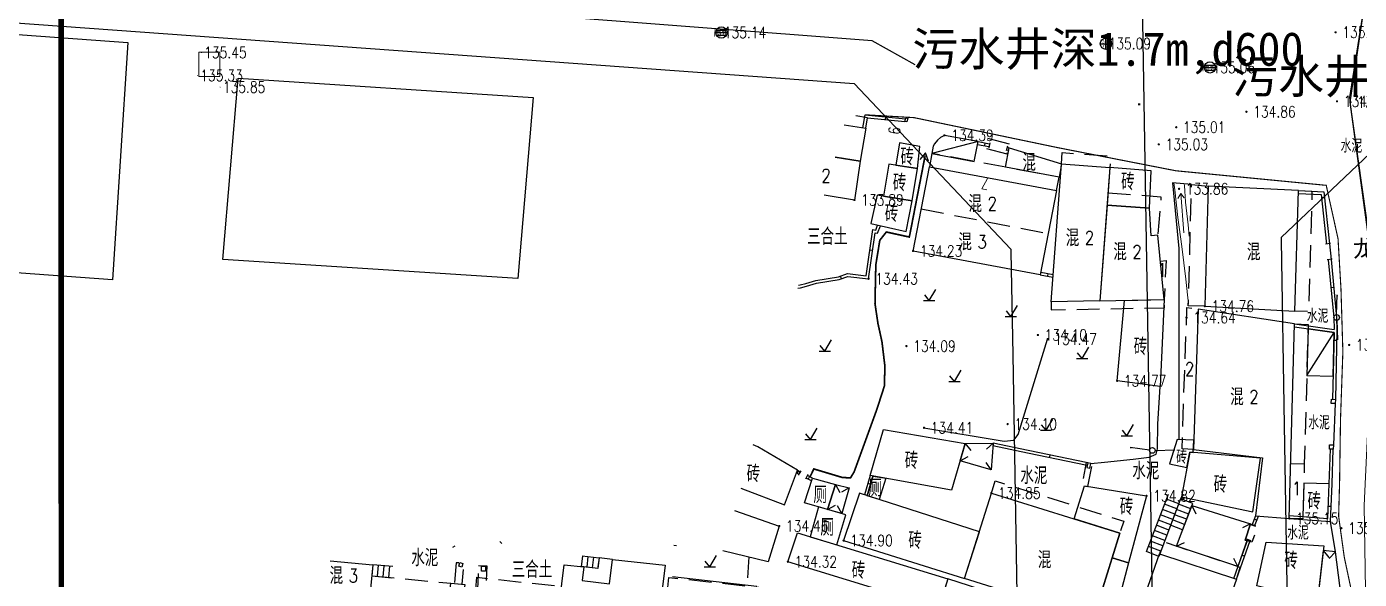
# Model space of a CAD drawing. Extents: x 529262 to 576451, y 2694391 to 2717535.
# Drawn here: x 565983.5 to 566101.8, y 2710072 to 2710121.1 of the extents above; entities that cross this region are included whole.
import ezdxf
from ezdxf.enums import TextEntityAlignment as Align
from ezdxf.xclip import XClip

# ---------------------------------------------------------------- set-up
doc = ezdxf.new("R2010")
doc.units = 0
doc.header["$XCLIPFRAME"] = 0
doc.linetypes.add('X2', pattern=[10, 8, -2])
doc.linetypes.add('X5', pattern=[3, 2, -1])
for name, color, linetype in [('a红线图', 1, 'Continuous'), ('COMPONENT', 8, 'Continuous'), ('DLDW', 8, 'Continuous'), ('DLSS', 4, 'Continuous'), ('DMTZ', 8, 'Continuous'), ('GCD', 8, 'Continuous'), ('GXYZ', 8, 'Continuous'), ('JMD', 8, 'Continuous'), ('PP-COM', 7, 'Continuous'), ('RD-中线', 40, 'Continuous'), ('RD-红线', 7, 'Continuous'), ('ZBTZ', 8, 'Continuous'), ('ZJ', 7, 'Continuous'), ('污水管径标注_W10-', 202, 'Continuous')]:
    doc.layers.add(name, color=color, linetype=linetype)
doc.layers.add('SXSS', color=5, linetype='Continuous', lineweight=0)
doc.layers.add('规划道路红线', color=5, linetype='Continuous', lineweight=40)
doc.layers.add('现状管道深度（物探资料）', color=2, linetype='Continuous', plot=False)
doc.styles.add('HZ', font='rs.shx', dxfattribs={"width": 0.8, "bigfont": 'hztxt.shx'})
doc.styles.get("Standard").update_dxf_attribs({"font": '', "height": 2.5, "bigfont": 'smfs.shx'})
doc.styles.add('宋体', font='', dxfattribs={"width": 0.75})
doc.styles.add('等线体', font='simhei.ttf')
doc.styles.get('Standard').set_extended_font_data('FangSong_GB2312')
doc.styles.get('宋体').set_extended_font_data('SimSun')
doc.linetypes.add('10421', pattern='A,2,[150,AAA.SHX,S=0.5,R=0,X=0,Y=0.5],1e-11', length=2)
doc.linetypes.add('10422', pattern='A,0.75,[150,AAA.SHX,S=0.5,R=0,X=0,Y=0.5],1.5,[177,AAA.SHX,S=1,R=0,X=0,Y=0.4],0.75', length=3)
doc.linetypes.add('1161', pattern='A,0,[149,AAA.SHX,S=0.15,R=0,X=0,Y=0],-1.6', length=1.6)

# ---------------------------------------------------------------- blocks, each defined once
blk = doc.blocks.new('A$C19FD0107')
at = {"layer": 'RD-中线', "color": 8, "flags": 128}
blk.add_lwpolyline([(-4915.64, 15741.63), (-4910.45, 15430.53)], dxfattribs=at)
at = {"layer": 'RD-中线', "color": 8, "linetype": 'Continuous', "flags": 128}
for points in [[(-4490.73, 14139.44, 0), (-4490.29, 14139.42)], [(-3818.25, 14086.17, 0), (-3817.74, 14086.17)]]:
    blk.add_lwpolyline(points, format="xyb", dxfattribs=at)
at = {"layer": 'RD-红线', "color": 8, "linetype": 'Continuous', "flags": 128}
blk.add_lwpolyline([(-5242.51, 15747.29), (-4941.04, 15725.42)], dxfattribs=at)
at = {"layer": 'RD-红线', "color": 8}
for points in [[(-4927.13, 15710.71), (-4941.04, 15725.42, 0.388347)], [(-4892.42, 15721.9), (-4903.14, 15711.75, 0.440562)]]:
    blk.add_lwpolyline(points, format="xyb", dxfattribs=at)
at = {"layer": 'RD-红线', "color": 8, "flags": 128}
for points in [[(-4903.14, 15711.75), (-4903.14, 15711.5), (-4902.87, 15695.1), (-4898.45, 15430.73)], [(-4927.13, 15710.71), (-4927.13, 15710.47), (-4926.97, 15701.33), (-4922.45, 15430.33)]]:
    blk.add_lwpolyline(points, dxfattribs=at)
blk = doc.blocks.new('GC200')
at = {"linetype": 'Continuous', "const_width": 0.2, "flags": 128}
blk.add_lwpolyline([(-0.1, 0, 1), (0.1, 0, 1)], format="xyb", close=True, dxfattribs=at)
blk = doc.blocks.new('gc123')
at = {"color": 8}
for p, q in [((-1, 0), (1, 0)), ((0, 0), (-0.8, 1)), ((0, 0), (1.2, 2))]:
    blk.add_line(p, q, dxfattribs=at)
blk = doc.blocks.new('gc037')
for p, q in [((0, 0), (-1.39, 0.8)), ((-1.39, -0.8), (0, 0))]:
    blk.add_line(p, q)
blk = doc.blocks.new('gc013c')
at = {"linetype": 'Continuous'}
blk.add_line((0.5, 0), (4, 0), dxfattribs=at)
at = {"linetype": 'Continuous', "const_width": 0.15, "flags": 128}
blk.add_lwpolyline([(3.775, 0, 1), (3.925, 0, 1)], format="xyb", close=True, dxfattribs=at)
blk = doc.blocks.new('gc170')
at = {"color": 8, "linetype": 'Continuous'}
blk.add_circle((0, 0), 0.5, dxfattribs=at)
blk = doc.blocks.new('gc086')
at = {"color": 8}
for p, q in [((0, 0), (7, 0)), ((7, 0), (6.18, 0.57)), ((7, 0), (6.18, -0.57))]:
    blk.add_line(p, q, dxfattribs=at)
blk = doc.blocks.new('gcbj0103')
for p, q in [((-1, 0), (1, 0)), ((-0.9, 0.43), (0.9, 0.43)), ((-0.88, -0.47), (0.88, -0.47))]:
    blk.add_line(p, q)
blk.add_circle((0, 0), 1)
blk = doc.blocks.new('gcbj0102')
for p, q in [((-1, 0), (1, 0)), ((0, -1), (0, 1))]:
    blk.add_line(p, q)
blk.add_circle((0, 0), 1)

msp = doc.modelspace()

# ---------------------------------------------------------------- linework, layer by layer
at = {"const_width": 0.5}
msp.add_lwpolyline([(566139.325, 2710172.956), (565986.518, 2710172.842), (565986.681, 2709601.261), (566518.586, 2709601.552), (566518.485, 2709673.527), (566764.333, 2709673.513), (566764.12, 2710112.127), (566139.363, 2710109.398), (566139.316, 2710172.956)], dxfattribs=at)
at = {"layer": 'a红线图', "color": 8, "linetype": 'Continuous', "lineweight": 0, "flags": 128}
msp.add_lwpolyline([(566002.192, 2710136.326), (566109.082, 2710133.706), (566102.533, 2710124.92), (566100.925, 2710114.792), (566103.162, 2710098.867), (566102.215, 2710078.564), (566102.717, 2710046.58), (566103.542, 2710024.38), (566098.749, 2709996.517), (566091.062, 2709979.95), (566088.689, 2709969.605), (566093.614, 2709951.357), (566100.107, 2709923.223), (566100.107, 2709923.223), (566100.107, 2709923.223), (566095.932, 2709922.206), (566095.932, 2709922.206), (566081.847, 2709912.554), (566085.668, 2709714.381)], dxfattribs=at)
msp.add_lwpolyline([(566002.192, 2710136.326), (566109.082, 2710133.706), (566102.533, 2710124.92), (566100.925, 2710114.792), (566103.162, 2710098.867), (566102.215, 2710078.564), (566102.717, 2710046.58), (566103.542, 2710024.38), (566098.749, 2709996.517), (566091.062, 2709979.95), (566088.689, 2709969.605), (566093.614, 2709951.357), (566100.107, 2709923.223), (566100.107, 2709923.223), (566100.107, 2709923.223), (566095.932, 2709922.206), (566095.932, 2709922.206), (566081.847, 2709912.554), (566085.668, 2709714.381)], dxfattribs=at)
at = {"layer": 'DLDW', "linetype": 'Continuous', "flags": 128}
for points, elevation in [([(566052.524, 2710078.782), (566053.235, 2710080.983), (566055.283, 2710080.419), (566054.568, 2710078.206)], 134.267), ([(566056.215, 2710077.743), (566053.773, 2710078.43), (566053.029, 2710075.787), (566055.393, 2710075.062)], 134.27)]:
    msp.add_lwpolyline(points, close=True, dxfattribs=dict(at, elevation=elevation))
msp.add_lwpolyline([(566059.755, 2710080.972), (566059.149, 2710079.084), (566058.095, 2710079.422), (566058.609, 2710081.177)], close=True, dxfattribs=at)
at = {"layer": 'DLSS', "linetype": 'X2', "const_width": 0.1, "flags": 128}
msp.add_lwpolyline([(566100.568, 2710050.835), (566100.896, 2710055.758), (566101.014, 2710058.525), (566101.571, 2710062.342), (566101.748, 2710065.194), (566101.63, 2710067.749), (566101.4, 2710069.536), (566100.458, 2710073.965), (566099.956, 2710077.604), (566100.04, 2710080.54), (566100.124, 2710086.24), (566100.333, 2710092.222), (566100.166, 2710097.759), (566099.904, 2710102.247), (566098.855, 2710106.99), (566085.496, 2710108.284), (566074.999, 2710110.34), (566062.262, 2710113.001), (566057.912, 2710113.254)], dxfattribs=at)
at = {"layer": 'DLSS', "linetype": '10422', "flags": 128}
msp.add_lwpolyline([(566086.893, 2710107.054), (566085.202, 2710107.217), (566085.768, 2710101.386), (566085.762, 2710084.394)], dxfattribs=at)
at = {"layer": 'DMTZ', "linetype": '10421', "elevation": 134.406, "flags": 128}
msp.add_lwpolyline([(566063.14, 2710085.458), (566070.249, 2710084.276), (566071.128, 2710084.356), (566071.488, 2710084.849), (566074.121, 2710093.332)], dxfattribs=at)
at = {"layer": 'DMTZ', "linetype": '10422', "flags": 128}
msp.add_lwpolyline([(566040.815, 2710072.252), (566048.31, 2710071.383)], dxfattribs=at)
at = {"layer": 'JMD', "linetype": 'Continuous'}
for p, q in [((566059.732, 2710112.825, 134.26), (566059.756, 2710113.074, 134.26)), ((566067.937, 2710110.868), (566063.849, 2710109.818)), ((566068.55, 2710110.753, 134.381), (566068.504, 2710110.507, 134.381)), ((566068.977, 2710110.774), (566068.894, 2710110.332)), ((566070.553, 2710110.477), (566070.426, 2710110.045)), ((566098.689, 2710105.916, 134.612), (566098.441, 2710105.889, 134.612)), ((566058.584, 2710101.203), (566058.337, 2710101.238)), ((566099.237, 2710101.81), (566098.79, 2710101.761)), ((566099.378, 2710100.421), (566098.93, 2710100.377)), ((566055.81, 2710098.696), (566055.724, 2710098.931)), ((566074.135, 2710098.917, 134.234), (566074.181, 2710099.163, 134.234)), ((566099.52, 2710097.908, 135.374), (566099.271, 2710097.884, 135.374)), ((566097.126, 2710090.116), (566099.554, 2710093.932)), ((566099.787, 2710093.218, 137.519), (566099.537, 2710093.224, 137.519)), ((566066.803, 2710084.068), (566067.287, 2710083.431)), ((566069.273, 2710084.102), (566068.691, 2710083.552)), ((566074.314, 2710083.042, 134.671), (566074.263, 2710082.797, 134.671)), ((566066.354, 2710082.532), (566067.055, 2710082.916)), ((566069.107, 2710081.727), (566068.649, 2710082.384)), ((566051.995, 2710081.645, 134.565), (566051.87, 2710081.429, 134.565)), ((566052.192, 2710081.646), (566051.966, 2710081.258)), ((566052.83, 2710081.303), (566052.625, 2710080.903)), ((566052.965, 2710081.122, 134.412), (566052.85, 2710080.899, 134.412)), ((566055.283, 2710080.419), (566055.676, 2710079.723)), ((566056.501, 2710080.135), (566055.812, 2710079.728)), ((566058.16, 2710080.532, 134.487), (566058.4, 2710080.462, 134.487)), ((566082.885, 2710074.463), (566084.837, 2710079.559)), ((566054.568, 2710078.206), (566055.273, 2710078.584)), ((566055.856, 2710077.844), (566055.465, 2710078.542)), ((566085.924, 2710079.142), (566083.979, 2710074.043)), ((566085.583, 2710078.248), (566084.494, 2710078.665)), ((566085.761, 2710078.715), (566084.673, 2710079.132)), ((566085.924, 2710079.142), (566084.903, 2710076.466)), ((566086.642, 2710077.798), (566085.568, 2710078.208)), ((566086.821, 2710078.265), (566085.746, 2710078.675)), ((566086.999, 2710078.733), (566085.924, 2710079.142)), ((566085.968, 2710079.256, 135.265), (566086.201, 2710079.166, 135.265)), ((566085.978, 2710076.056), (566086.999, 2710078.733)), ((566086.928, 2710078.548), (566087.279, 2710077.829)), ((566099.297, 2710078.458, 135.146), (566099.047, 2710078.468, 135.146)), ((566085.048, 2710076.846), (566083.958, 2710077.264)), ((566085.227, 2710077.314), (566084.137, 2710077.731)), ((566085.405, 2710077.781), (566084.315, 2710078.198)), ((566086.286, 2710076.864), (566085.212, 2710077.274)), ((566086.464, 2710077.331), (566085.39, 2710077.741)), ((566092.701, 2710077.26), (566092.467, 2710077.348)), ((566084.514, 2710075.445), (566083.421, 2710075.863)), ((566084.692, 2710075.912), (566083.6, 2710076.33)), ((566084.87, 2710076.379), (566083.779, 2710076.797)), ((566086.108, 2710076.397), (566085.033, 2710076.807)), ((566092.134, 2710076.938), (566091.422, 2710076.574)), ((566092.593, 2710076.691), (566092.172, 2710076.85)), ((566021.485, 2710074.956, 134.854), (566021.268, 2710074.833, 134.854)), ((566025.487, 2710075.368, 134.357), (566025.669, 2710075.197, 134.357)), ((566040.928, 2710075.044, 39.028), (566041.175, 2710075.01, 39.028)), ((566084.157, 2710074.511), (566083.064, 2710074.929)), ((566084.157, 2710074.511), (566083.064, 2710074.929)), ((566084.336, 2710074.978), (566083.242, 2710075.396)), ((566084.336, 2710074.978), (566083.242, 2710075.396)), ((566085.552, 2710074.941), (566086.275, 2710075.284)), ((566085.552, 2710074.941), (566086.275, 2710075.284)), ((566092.189, 2710075.407), (566091.765, 2710075.557)), ((566092.189, 2710075.407), (566091.765, 2710075.557)), ((566032.807, 2710074.086), (566032.705, 2710073.125)), ((566032.799, 2710074.087), (566034.297, 2710073.91)), ((566033.304, 2710074.027), (566033.194, 2710073.074)), ((566033.8, 2710073.969), (566033.683, 2710073.022)), ((566034.297, 2710073.91), (566034.173, 2710072.97)), ((566083.979, 2710074.043), (566082.885, 2710074.463)), ((566083.979, 2710074.043), (566082.885, 2710074.463)), ((566091.01, 2710073.129), (566090.659, 2710073.848)), ((566091.01, 2710073.129), (566090.659, 2710073.848)), ((566091.608, 2710074.068, 137.342), (566091.373, 2710074.152, 137.342)), ((566091.608, 2710074.068, 137.342), (566091.373, 2710074.152, 137.342)), ((566098.581, 2710074.56), (566099.079, 2710073.934)), ((566098.581, 2710074.56), (566099.079, 2710073.934)), ((566099.676, 2710074.435), (566099.115, 2710073.865)), ((566099.676, 2710074.435), (566099.115, 2710073.865)), ((566014.195, 2710073.302), (566014.102, 2710072.315)), ((566014.102, 2710072.315), (566015.898, 2710072.146)), ((566015.991, 2710073.134), (566014.195, 2710073.302)), ((566014.692, 2710073.255), (566014.6, 2710072.268)), ((566015.19, 2710073.209), (566015.098, 2710072.221)), ((566015.688, 2710073.162), (566015.595, 2710072.175)), ((566034.173, 2710072.97), (566032.697, 2710073.126))]:
    msp.add_line(p, q, dxfattribs=at)
at = {"layer": 'JMD', "linetype": 'Continuous', "flags": 128}
for points in [[(565849.606, 2710130.102), (565992.461, 2710119.684), (565991.084, 2710098.604), (565848.229, 2710109.022)], [(566002.244, 2710116.496), (566028.432, 2710114.792), (566027.068, 2710098.705), (566000.88, 2710100.409)], [(566067.609, 2710109.114), (566067.937, 2710110.868), (566064.959, 2710111.427), (566064.606, 2710111.24), (566064.344, 2710111.01), (566064.063, 2710110.686), (566063.95, 2710110.459), (566063.849, 2710109.818)], [(566073.457, 2710099.044), (566062.169, 2710101.156), (566063.63, 2710108.644), (566074.918, 2710106.532)], [(566083.152, 2710104.961), (566083.3, 2710108.276), (566079.656, 2710108.563), (566079.406, 2710105.242)], [(566097.24, 2710094.258), (566097.126, 2710090.116), (566099.464, 2710090.052), (566099.554, 2710093.932)], [(566081.31, 2710073.453), (566079.853, 2710073.908), (566080.536, 2710076.092), (566076.473, 2710077.363), (566077.39, 2710080.294), (566082.904, 2710079.413)], [(566064.46, 2710069.455), (566051.055, 2710073.565), (566051.901, 2710076.133), (566065.252, 2710072.04)], [(566081.31, 2710073.453), (566079.844, 2710067.969), (566078.161, 2710068.495), (566079.853, 2710073.908)], [(566081.31, 2710073.453), (566079.844, 2710067.969), (566078.161, 2710068.495), (566079.853, 2710073.908)], [(566098.02, 2710069.657), (566100.338, 2710069.392), (566099.676, 2710074.435), (566098.581, 2710074.56)], [(566098.02, 2710069.657), (566100.338, 2710069.392), (566099.676, 2710074.435), (566098.581, 2710074.56)], [(566023.864, 2710072.728), (566023.851, 2710073.178), (566024.214, 2710073.168), (566024.201, 2710072.718)]]:
    msp.add_lwpolyline(points, close=True, dxfattribs=at)
at = {"layer": 'JMD', "linetype": 'X5', "flags": 128}
for points, elevation in [([(566057.969, 2710112.054), (566058.121, 2710112.982), (566056.321, 2710113.284)], 40.311), ([(566075.343, 2710108.895), (566075.421, 2710109.905), (566079.734, 2710109.569), (566079.655, 2710108.56)], 134.676), ([(566088.076, 2710096.252), (566086.61, 2710096.291), (566086.899, 2710107.058), (566088.361, 2710106.918)], 134.763), ([(566096.382, 2710106.518), (566097.585, 2710106.484), (566097.283, 2710095.779), (566096.08, 2710095.813)], 134.612), ([(566074.423, 2710096.648), (566074.436, 2710095.93), (566084.493, 2710096.122), (566084.48, 2710096.84)], 133.868), ([(566087.061, 2710083.532), (566086.051, 2710083.595), (566086.489, 2710096.131), (566087.47, 2710095.996)], 137.198), ([(566096.049, 2710094.678), (566097.251, 2710094.645), (566096.909, 2710082.259)], 137.198), ([(566069.136, 2710079.657), (566069.457, 2710080.742), (566080.874, 2710077.174), (566080.536, 2710076.092)], 39.373), ([(566090.879, 2710072.01), (566091.227, 2710073.057), (566084.46, 2710075.303), (566084.061, 2710074.276)], 137.342), ([(566090.879, 2710072.01), (566091.227, 2710073.057), (566084.46, 2710075.303), (566084.061, 2710074.276)], 137.342), ([(566035.482, 2710073.77), (566034.297, 2710073.91), (566034.173, 2710072.97), (566032.928, 2710073.102)], 40.484), ([(566014.102, 2710072.315), (566021.125, 2710071.656)], 136.378), ([(566040.361, 2710070.972), (566040.492, 2710072.174), (566048.486, 2710071.302), (566048.355, 2710070.1)], 135.995)]:
    msp.add_lwpolyline(points, dxfattribs=dict(at, elevation=elevation))
at = {"layer": 'JMD', "linetype": 'Continuous', "flags": 128}
for points, elevation in [([(566057.722, 2710112.095), (566057.912, 2710113.254), (566061.497, 2710112.904)], 134.26), ([(566057.969, 2710112.054), (566058.121, 2710112.982), (566061.43, 2710112.66)], 134.26), ([(566056.062, 2710112.374), (566057.969, 2710112.054), (566057.481, 2710109.123), (566055.244, 2710109.499)], 40.311), ([(566067.891, 2710110.622), (566068.912, 2710110.43)], 134.381), ([(566067.937, 2710110.868), (566068.959, 2710110.676)], 134.381), ([(566070.525, 2710110.381), (566070.716, 2710110.325)], 134.625), ([(566055.244, 2710109.499), (566057.481, 2710109.123), (566056.964, 2710105.687), (566054.284, 2710106.129)], 134.233), ([(566070.454, 2710110.141), (566070.669, 2710110.078)], 134.625), ([(566096.375, 2710106.268), (566098.409, 2710106.179), (566098.889, 2710101.772)], 134.612), ([(566096.382, 2710106.518), (566098.635, 2710106.419), (566099.138, 2710101.799)], 134.612), ([(566099.03, 2710100.387), (566099.526, 2710095.24), (566099.557, 2710094.183)], 135.374), ([(566099.279, 2710100.411), (566099.776, 2710095.256), (566099.809, 2710094.148)], 135.374), ([(566073.457, 2710099.044), (566074.587, 2710098.833)], 134.234), ([(566073.505, 2710099.289), (566074.606, 2710099.083)], 134.234), ([(566096.042, 2710094.427), (566099.554, 2710093.932), (566099.416, 2710087.981)], 137.519), ([(566096.049, 2710094.678), (566099.557, 2710094.183)], 137.519), ([(566099.809, 2710094.148), (566099.666, 2710087.965)], 137.519), ([(566046.868, 2710080.085), (566050.764, 2710078.62), (566051.898, 2710081.702), (566048.387, 2710083.757), (566047.984, 2710083.937), (566047.97, 2710083.955)], 133.154), ([(566077.626, 2710082.101), (566072.331, 2710083.196), (566069.255, 2710083.85)], 134.671), ([(566077.677, 2710082.346), (566072.383, 2710083.441), (566069.273, 2710084.102)], 134.671), ([(566095.572, 2710077.41), (566099.246, 2710077.143), (566099.375, 2710080.479), (566099.486, 2710083.566)], 135.146), ([(566095.579, 2710077.66), (566099.006, 2710077.411), (566099.125, 2710080.488), (566099.236, 2710083.57)], 135.146), ([(566051.81, 2710081.464), (566052.016, 2710081.344)], 134.565), ([(566051.898, 2710081.702), (566052.142, 2710081.56)], 134.565), ([(566053.157, 2710080.742), (566052.67, 2710080.992)], 134.412), ([(566053.235, 2710080.983), (566052.785, 2710081.214)], 134.412), ([(566058.362, 2710081.221), (566057.857, 2710079.499)], 134.487), ([(566058.609, 2710081.177), (566058.095, 2710079.422)], 134.487), ([(566085.997, 2710079.331), (566085.924, 2710079.142)], 135.265), ([(566086.244, 2710079.279), (566086.158, 2710079.053)], 135.265), ([(566046.302, 2710078.1), (566050.289, 2710076.736), (566049.316, 2710073.558), (566045.283, 2710074.519)], 134.482), ([(566090.641, 2710072.089), (566091.859, 2710075.524)], 137.342), ([(566090.641, 2710072.089), (566091.859, 2710075.524)], 137.342), ([(566090.879, 2710072.01), (566092.095, 2710075.44)], 137.342), ([(566090.879, 2710072.01), (566092.095, 2710075.44)], 137.342), ([(566010.424, 2710073.637), (566014.195, 2710073.302), (566013.993, 2710071.155), (566021.016, 2710070.497), (566021.125, 2710071.656), (566022.378, 2710071.543), (566021.285, 2710062.909), (566010.981, 2710063.875)], 136.378)]:
    msp.add_lwpolyline(points, dxfattribs=dict(at, elevation=elevation))
for points, elevation in [([(566061.706, 2710112.921), (566061.623, 2710112.641), (566061.43, 2710112.66), (566061.517, 2710112.977)], 134.542), ([(566062.555, 2710108.475), (566062.759, 2710110.433), (566060.968, 2710110.761), (566060.651, 2710108.779)], 134.368), ([(566070.716, 2710110.325), (566075.343, 2710108.895), (566075.137, 2710107.706), (566070.392, 2710108.594)], 134.485), ([(566062.095, 2710105.603), (566062.555, 2710108.475), (566060.029, 2710108.878), (566059.56, 2710106.019)], 134.166), ([(566079.655, 2710108.56), (566078.767, 2710096.731), (566074.423, 2710096.648), (566075.343, 2710108.895)], 133.868), ([(566096.08, 2710095.813), (566096.382, 2710106.518), (566088.361, 2710106.918), (566088.076, 2710096.252)], 136.421), ([(566058.418, 2710103.602), (566061.564, 2710102.884), (566062.095, 2710105.603), (566058.991, 2710106.112)], 134.162), ([(566079.406, 2710105.242), (566078.767, 2710096.731), (566084.48, 2710096.84), (566083.891, 2710102.577), (566083.306, 2710102.496), (566083.152, 2710104.961)], 134.676), ([(566084.119, 2710089.129), (566080.296, 2710089.63), (566080.951, 2710096.773), (566084.48, 2710096.84)], 134.771), ([(566087.061, 2710083.532), (566093.207, 2710082.792), (566092.586, 2710077.634), (566095.572, 2710077.41), (566096.049, 2710094.678), (566087.47, 2710095.996)], 137.198), ([(566099.316, 2710087.987), (566099.666, 2710087.965), (566099.649, 2710087.604), (566099.295, 2710087.609)], 135.967), ([(566065.592, 2710079.926), (566058.362, 2710081.221), (566059.56, 2710085.31), (566066.803, 2710084.068)], 134.874), ([(566084.936, 2710082.263), (566086.487, 2710081.918), (566086.749, 2710083.296), (566087.052, 2710083.27), (566087.088, 2710084.364), (566085.61, 2710084.412)], 134.769), ([(566069.273, 2710084.102), (566069.107, 2710081.727), (566066.354, 2710082.532), (566066.803, 2710084.068)], 134.719), ([(566086.749, 2710083.296), (566085.997, 2710079.331), (566092.342, 2710077.991), (566093.006, 2710082.756)], 136.079), ([(566099.153, 2710083.949), (566099.507, 2710083.944), (566099.486, 2710083.566), (566099.132, 2710083.571)], 135.877), ([(566077.867, 2710081.88), (566077.952, 2710082.286), (566077.677, 2710082.346), (566077.592, 2710081.94)], 134.853), ([(566055.283, 2710080.419), (566056.501, 2710080.135), (566055.856, 2710077.844), (566054.568, 2710078.206)], 134.417), ([(566066.744, 2710072.063), (566068.062, 2710076.224), (566057.405, 2710079.644), (566056.002, 2710075.445)], 134.903), ([(566080.536, 2710076.092), (566078.161, 2710068.495), (566066.744, 2710072.063), (566069.136, 2710079.657)], 39.373), ([(566099.125, 2710080.488), (566096.861, 2710080.548), (566096.779, 2710077.573), (566099.006, 2710077.411)], 135.061), ([(566086.928, 2710078.548), (566092.134, 2710076.938), (566091.646, 2710075.49), (566091.826, 2710075.431), (566091.01, 2710073.129), (566085.552, 2710074.941)], 135.173), ([(566092.699, 2710071.436), (566093.513, 2710075.308), (566098.63, 2710074.988), (566098.07, 2710070.089)], 135.205), ([(566092.699, 2710071.436), (566093.513, 2710075.308), (566098.63, 2710074.988), (566098.07, 2710070.089)], 135.205), ([(566022.193, 2710073.406), (566022.105, 2710073.084), (566021.832, 2710073.164), (566021.924, 2710073.484)], 135.281), ([(566040.154, 2710073.252), (566038.644, 2710061.067), (566029.798, 2710061.952), (566031.197, 2710073.285), (566032.928, 2710073.102), (566032.781, 2710071.91), (566035.209, 2710071.61), (566035.482, 2710073.77)], 135.913), ([(566090.879, 2710072.01), (566088.038, 2710063.896), (566081.22, 2710066.162), (566084.061, 2710074.276)], 137.342), ([(566090.879, 2710072.01), (566088.038, 2710063.896), (566081.22, 2710066.162), (566084.061, 2710074.276)], 137.342), ([(566068.127, 2710067.698), (566069.114, 2710070.817), (566065.252, 2710072.04), (566064.346, 2710069.083), (566064.31, 2710068.566)], 134.767), ([(566068.127, 2710067.698), (566069.114, 2710070.817), (566065.252, 2710072.04), (566064.346, 2710069.083), (566064.31, 2710068.566)], 134.767)]:
    msp.add_lwpolyline(points, close=True, dxfattribs=dict(at, elevation=elevation))
at = {"layer": 'JMD', "linetype": 'X5', "flags": 128}
for points, elevation in [([(566070.735, 2710110.639), (566068.809, 2710111.139), (566068.585, 2710110.278), (566070.511, 2710109.778)], 135.424), ([(566023.599, 2710073.219), (566024.312, 2710073.197), (566024.245, 2710071.028), (566023.533, 2710071.105)], 135.288)]:
    msp.add_lwpolyline(points, close=True, dxfattribs=dict(at, elevation=elevation))
for points in [[(566074.918, 2710106.532), (566075.137, 2710107.706), (566063.849, 2710109.818), (566063.63, 2710108.644)], [(566079.488, 2710106.328), (566084.184, 2710105.975), (566083.891, 2710102.577)], [(566062.899, 2710104.9), (566074.17, 2710102.701)], [(566084.128, 2710100.261), (566084.632, 2710100.313), (566084.48, 2710096.84)], [(566095.707, 2710082.292), (566096.909, 2710082.259), (566096.774, 2710077.377), (566095.572, 2710077.41)], [(566023.336, 2710071.126), (566023.45, 2710072.185), (566030.961, 2710071.374), (566030.83, 2710070.317)]]:
    msp.add_lwpolyline(points, dxfattribs=at)
at = {"layer": 'JMD', "linetype": 'Continuous', "flags": 128}
for points in [[(566051.931, 2710097.867), (566052.182, 2710097.896), (566052.721, 2710098.025), (566053.588, 2710098.301), (566055.609, 2710098.622), (566056.374, 2710098.902), (566058.226, 2710098.692), (566058.809, 2710102.775), (566059.02, 2710102.738), (566059.271, 2710103.407)], [(566052.005, 2710098.127), (566052.138, 2710098.143), (566052.654, 2710098.266), (566053.53, 2710098.545), (566055.545, 2710098.865), (566056.343, 2710099.157), (566058.012, 2710098.968), (566058.598, 2710103.066), (566058.858, 2710103.02), (566059.025, 2710103.463)], [(566092.266, 2710076.814), (566092.591, 2710077.676)], [(566092.5, 2710076.726), (566092.835, 2710077.615)]]:
    msp.add_lwpolyline(points, dxfattribs=at)
at = {"layer": 'JMD', "linetype": 'X5', "flags": 128}
for points in [[(566078.097, 2710082.26), (566077.551, 2710082.372), (566077.135, 2710080.335), (566077.684, 2710080.247)], [(566091.646, 2710075.49), (566092.134, 2710076.938), (566092.76, 2710076.674), (566092.254, 2710075.29)], [(566021.444, 2710071.627), (566022.129, 2710071.565), (566022.296, 2710073.415), (566021.611, 2710073.476)]]:
    msp.add_lwpolyline(points, close=True, dxfattribs=at)
at = {"layer": 'SXSS', "color": 8, "linetype": 'Continuous', "flags": 128}
msp.add_lwpolyline([(565998.744, 2710118.829), (565998.744, 2710116.645), (566000.609, 2710116.645), (566000.609, 2710118.829)], close=True, dxfattribs=at)
at = {"layer": 'SXSS', "color": 8, "linetype": 'Continuous', "const_width": 0.15, "flags": 128}
msp.add_lwpolyline([(566063.245, 2710109.641), (566061.891, 2710102.656), (566061.827, 2710102.402), (566059.797, 2710102.846), (566059.219, 2710102.112), (566058.863, 2710099.928), (566058.791, 2710096.48), (566059.053, 2710094.721), (566059.409, 2710093.103), (566059.671, 2710090.919), (566059.623, 2710089.162), (566058.958, 2710087.097), (566056.936, 2710081.538), (566056.62, 2710081.016), (566055.909, 2710081.04), (566053.362, 2710081.804), (566053.015, 2710081.096)], dxfattribs=at)
at = {"layer": 'SXSS', "color": 8, "linetype": 'Continuous', "elevation": 134.318, "flags": 128}
msp.add_lwpolyline([(566085.329, 2710107.198), (566085.407, 2710106.592), (566085.671, 2710104.142), (566086.039, 2710101.567), (566086.378, 2710098.661), (566086.614, 2710096.436)], dxfattribs=at)
at = {"layer": 'SXSS', "color": 8, "linetype": 'Continuous', "flags": 128}
msp.add_lwpolyline([(566086.252, 2710107.105), (566086.258, 2710106.966), (566086.361, 2710105.495), (566086.584, 2710103.485), (566086.695, 2710102.465)], dxfattribs=at)
at = {"layer": 'ZBTZ', "linetype": '1161', "flags": 128}
for points, elevation in [([(566062.353, 2710117.69), (566058.543, 2710119.832), (565731.999, 2710144.919)], 135.317), ([(566099.138, 2710101.799), (566099.279, 2710100.411)], 135.358), ([(566077.952, 2710082.286), (566079.171, 2710082.404), (566081.722, 2710082.68), (566083.136, 2710082.858), (566083.766, 2710083.109), (566083.86, 2710083.58), (566083.901, 2710085.794), (566084.119, 2710089.129)], 134.853), ([(566099.649, 2710087.604), (566099.507, 2710083.944)], 135.237), ([(566047.486, 2710072.144), (566047.592, 2710073.563), (566047.632, 2710073.959)], 135.995), ([(566047.486, 2710072.144), (566047.592, 2710073.563), (566047.632, 2710073.959)], 135.995)]:
    msp.add_lwpolyline(points, dxfattribs=dict(at, elevation=elevation))
msp.add_lwpolyline([(566099.676, 2710074.435), (566099.246, 2710077.143)], dxfattribs=at)
at = {"layer": '污水管径标注_W10-'}
msp.add_lwpolyline([(566082.627, 2709872.113), (566082.241, 2709892.11), (566081.856, 2709912.106), (566081.74, 2709918.105), (566095.226, 2709921.863), (566100.043, 2709923.205), (566096.477, 2709937.775), (566091.724, 2709957.202), (566088.634, 2709969.83), (566091.115, 2709976.375), (566098.912, 2709996.947), (566101.908, 2710014.696), (566103.738, 2710025.543), (566103.302, 2710034.532), (566102.72, 2710046.518), (566102.787, 2710054.518), (566102.956, 2710074.517), (566103.125, 2710094.516), (566103.146, 2710098.516), (566100.983, 2710114.368), (566102.582, 2710125.251)], dxfattribs=at)
at = {"layer": '规划道路红线', "elevation": 6.518}
for points in [[(566082.255, 2710114.169), (566082.161, 2710114.177)], [(566082.255, 2710114.169), (566082.161, 2710114.177)], [(566082.255, 2710114.169), (566082.161, 2710114.177)], [(566082.348, 2710114.162), (566082.255, 2710114.169)], [(566082.348, 2710114.162), (566082.255, 2710114.169)], [(566082.348, 2710114.162), (566082.255, 2710114.169)]]:
    msp.add_lwpolyline(points, dxfattribs=at)

# ---------------------------------------------------------------- block references
at = {"layer": 'COMPONENT', "linetype": 'Continuous', "xscale": 0.5, "yscale": 0.5}
for name, p in [('gcbj0103', (566045.158, 2710120.563)), ('gcbj0102', (566079.291, 2710119.558)), ('gcbj0103', (566088.526, 2710117.46))]:
    msp.add_blockref(name, p, dxfattribs=at)
at = {"layer": 'DLSS', "linetype": 'Continuous', "xscale": 0.5000000001038162, "yscale": 0.5000000001038162, "zscale": 0.5000000001038162, "rotation": 78.83873409394133}
msp.add_blockref('gc037', (566063.286, 2710109.885), dxfattribs=at)
at = {"layer": 'GCD', "linetype": 'Continuous'}
ref = msp.add_blockref('GC200', (566045.124, 2710120.566, 135.137), dxfattribs=dict(at, xscale=0.1999999999534339, yscale=0.1999999999534339, zscale=0.1999999999534339))
ref.add_attrib('height', '135.14', dxfattribs={"linetype": 'Continuous', "height": 1, "style": 'HZ', "width": 0.8}).set_placement((566045.364, 2710120.566, 135.137), align=Align.MIDDLE_LEFT)
ref = msp.add_blockref('GC200', (566099.687, 2710120.581, 135.135), dxfattribs=dict(at, xscale=0.5, yscale=0.5, zscale=0.5))
ref.add_attrib('height', '135.14', dxfattribs={"linetype": 'Continuous', "height": 1, "style": 'HZ', "width": 0.8}).set_placement((566100.287, 2710120.581, 135.135), align=Align.MIDDLE_LEFT)
ref = msp.add_blockref('GC200', (566079.288, 2710119.577, 135.094), dxfattribs=dict(at, xscale=0.1999999999534339, yscale=0.1999999999534339, zscale=0.1999999999534339))
ref.add_attrib('height', '135.09', dxfattribs={"linetype": 'Continuous', "height": 1, "style": 'HZ', "width": 0.8}).set_placement((566079.528, 2710119.577, 135.094), align=Align.MIDDLE_LEFT)
ref = msp.add_blockref('GC200', (565998.99, 2710118.781, 135.453), dxfattribs=dict(at, xscale=0.1999999999534339, yscale=0.1999999999534339, zscale=0.1999999999534339))
ref.add_attrib('height', '135.45', dxfattribs={"linetype": 'Continuous', "height": 1, "style": 'HZ', "width": 0.8}).set_placement((565999.23, 2710118.781, 135.453), align=Align.MIDDLE_LEFT)
ref = msp.add_blockref('GC200', (566088.529, 2710117.464, 135.055), dxfattribs=dict(at, xscale=0.1999999999534339, yscale=0.1999999999534339, zscale=0.1999999999534339))
ref.add_attrib('height', '135.06', dxfattribs={"linetype": 'Continuous', "height": 1, "style": 'HZ', "width": 0.8}).set_placement((566088.769, 2710117.464, 135.055), align=Align.MIDDLE_LEFT)
ref = msp.add_blockref('GC200', (565998.65, 2710116.743, 135.329), dxfattribs=dict(at, xscale=0.1999999999534339, yscale=0.1999999999534339, zscale=0.1999999999534339))
ref.add_attrib('height', '135.33', dxfattribs={"linetype": 'Continuous', "height": 1, "style": 'HZ', "width": 0.8}).set_placement((565998.89, 2710116.743, 135.329), align=Align.MIDDLE_LEFT)
ref = msp.add_blockref('GC200', (566000.644, 2710115.717, 135.845), dxfattribs=dict(at, xscale=0.1999999999534339, yscale=0.1999999999534339, zscale=0.1999999999534339))
ref.add_attrib('height', '135.85', dxfattribs={"linetype": 'Continuous', "height": 1, "style": 'HZ', "width": 0.8}).set_placement((566000.884, 2710115.717, 135.845), align=Align.MIDDLE_LEFT)
ref = msp.add_blockref('GC200', (566099.816, 2710114.449, 134.965), dxfattribs=dict(at, xscale=0.5, yscale=0.5, zscale=0.5))
ref.add_attrib('height', '134.97', dxfattribs={"linetype": 'Continuous', "height": 1, "style": 'HZ', "width": 0.8}).set_placement((566100.416, 2710114.449, 134.965), align=Align.MIDDLE_LEFT)
ref = msp.add_blockref('GC200', (566091.771, 2710113.523, 134.855), dxfattribs=dict(at, xscale=0.5, yscale=0.5, zscale=0.5))
ref.add_attrib('height', '134.86', dxfattribs={"linetype": 'Continuous', "height": 1, "style": 'HZ', "width": 0.8}).set_placement((566092.371, 2710113.523, 134.855), align=Align.MIDDLE_LEFT)
ref = msp.add_blockref('GC200', (566101.004, 2710114.376, 134.97), dxfattribs=dict(at, xscale=0.5, yscale=0.5, zscale=0.5))
ref.add_attrib('height', '134.97', dxfattribs={"linetype": 'Continuous', "height": 1, "style": 'HZ', "width": 0.8}).set_placement((566101.604, 2710114.376, 134.97), align=Align.MIDDLE_LEFT)
ref = msp.add_blockref('GC200', (566085.536, 2710112.149, 135.01), dxfattribs=dict(at, xscale=0.5, yscale=0.5, zscale=0.5))
ref.add_attrib('height', '135.01', dxfattribs={"linetype": 'Continuous', "height": 1, "style": 'HZ', "width": 0.8}).set_placement((566086.136, 2710112.149, 135.01), align=Align.MIDDLE_LEFT)
ref = msp.add_blockref('GC200', (566064.959, 2710111.427, 134.39), dxfattribs=dict(at, xscale=0.5, yscale=0.5, zscale=0.5))
ref.add_attrib('height', '134.39', dxfattribs={"linetype": 'Continuous', "height": 1, "style": 'HZ', "width": 0.8}).set_placement((566065.559, 2710111.427, 134.39), align=Align.MIDDLE_LEFT)
ref = msp.add_blockref('GC200', (566083.983, 2710110.627, 135.025), dxfattribs=dict(at, xscale=0.5, yscale=0.5, zscale=0.5))
ref.add_attrib('height', '135.03', dxfattribs={"linetype": 'Continuous', "height": 1, "style": 'HZ', "width": 0.8}).set_placement((566084.583, 2710110.627, 135.025), align=Align.MIDDLE_LEFT)
ref = msp.add_blockref('GC200', (566085.787, 2710106.678, 133.86), dxfattribs=dict(at, xscale=0.5, yscale=0.5, zscale=0.5))
ref.add_attrib('height', '133.86', dxfattribs={"linetype": 'Continuous', "height": 1, "style": 'HZ', "width": 0.8}).set_placement((566086.387, 2710106.678, 133.86), align=Align.MIDDLE_LEFT)
ref = msp.add_blockref('GC200', (566056.964, 2710105.687, 133.892), dxfattribs=dict(at, xscale=0.5, yscale=0.5, zscale=0.5))
ref.add_attrib('height', '133.89', dxfattribs={"linetype": 'Continuous', "height": 1, "style": 'HZ', "width": 0.8}).set_placement((566057.564, 2710105.687, 133.892), align=Align.MIDDLE_LEFT)
ref = msp.add_blockref('GC200', (566062.169, 2710101.156, 134.234), dxfattribs=dict(at, xscale=0.5, yscale=0.5))
ref.add_attrib('height', '134.23', dxfattribs={"linetype": 'Continuous', "height": 1, "style": 'HZ', "width": 0.8}).set_placement((566062.769, 2710101.156, 134.234), align=Align.MIDDLE_LEFT)
ref = msp.add_blockref('GC200', (566058.226, 2710098.692, 134.434), dxfattribs=dict(at, xscale=0.5, yscale=0.5, zscale=0.5))
ref.add_attrib('height', '134.43', dxfattribs={"linetype": 'Continuous', "height": 1, "style": 'HZ', "width": 0.8}).set_placement((566058.826, 2710098.692, 134.434), align=Align.MIDDLE_LEFT)
ref = msp.add_blockref('GC200', (566088.076, 2710096.252, 134.763), dxfattribs=dict(at, xscale=0.5, yscale=0.5, zscale=0.5))
ref.add_attrib('height', '134.76', dxfattribs={"linetype": 'Continuous', "height": 1, "style": 'HZ', "width": 0.8}).set_placement((566088.676, 2710096.252, 134.763), align=Align.MIDDLE_LEFT)
ref = msp.add_blockref('GC200', (566086.452, 2710095.245, 134.642), dxfattribs=dict(at, xscale=0.5, yscale=0.5, zscale=0.5))
ref.add_attrib('height', '134.64', dxfattribs={"linetype": 'Continuous', "height": 1, "style": 'HZ', "width": 0.8}).set_placement((566087.052, 2710095.245, 134.642), align=Align.MIDDLE_LEFT)
ref = msp.add_blockref('GC200', (566073.253, 2710093.7, 134.099), dxfattribs=dict(at, xscale=0.5, yscale=0.5, zscale=0.5))
ref.add_attrib('height', '134.10', dxfattribs={"linetype": 'Continuous', "height": 1, "style": 'HZ', "width": 0.8}).set_placement((566073.853, 2710093.7, 134.099), align=Align.MIDDLE_LEFT)
ref = msp.add_blockref('GC200', (566074.121, 2710093.332, 134.467), dxfattribs=dict(at, xscale=0.5, yscale=0.5, zscale=0.5))
ref.add_attrib('height', '134.47', dxfattribs={"linetype": 'Continuous', "height": 1, "style": 'HZ', "width": 0.8}).set_placement((566074.721, 2710093.332, 134.467), align=Align.MIDDLE_LEFT)
ref = msp.add_blockref('GC200', (566061.582, 2710092.712, 134.087), dxfattribs=dict(at, xscale=0.5, yscale=0.5, zscale=0.5))
ref.add_attrib('height', '134.09', dxfattribs={"linetype": 'Continuous', "height": 1, "style": 'HZ', "width": 0.8}).set_placement((566062.182, 2710092.712, 134.087), align=Align.MIDDLE_LEFT)
ref = msp.add_blockref('GC200', (566100.891, 2710092.815, 134.769), dxfattribs=dict(at, xscale=0.5, yscale=0.5, zscale=0.5))
ref.add_attrib('height', '134.77', dxfattribs={"linetype": 'Continuous', "height": 1, "style": 'HZ', "width": 0.8}).set_placement((566101.491, 2710092.815, 134.769), align=Align.MIDDLE_LEFT)
ref = msp.add_blockref('GC200', (566080.296, 2710089.63, 134.77), dxfattribs=dict(at, xscale=0.5, yscale=0.5))
ref.add_attrib('height', '134.77', dxfattribs={"linetype": 'Continuous', "height": 1, "style": 'HZ', "width": 0.8}).set_placement((566080.896, 2710089.63, 134.77), align=Align.MIDDLE_LEFT)
ref = msp.add_blockref('GC200', (566063.14, 2710085.458, 134.406), dxfattribs=dict(at, xscale=0.5, yscale=0.5, zscale=0.5))
ref.add_attrib('height', '134.41', dxfattribs={"linetype": 'Continuous', "height": 1, "style": 'HZ', "width": 0.8}).set_placement((566063.74, 2710085.458, 134.406), align=Align.MIDDLE_LEFT)
ref = msp.add_blockref('GC200', (566070.569, 2710085.789, 134.096), dxfattribs=dict(at, xscale=0.5, yscale=0.5, zscale=0.5))
ref.add_attrib('height', '134.10', dxfattribs={"linetype": 'Continuous', "height": 1, "style": 'HZ', "width": 0.8}).set_placement((566071.169, 2710085.789, 134.096), align=Align.MIDDLE_LEFT)
ref = msp.add_blockref('GC200', (566069.119, 2710079.66, 134.851), dxfattribs=dict(at, xscale=0.5, yscale=0.5, zscale=0.5))
ref.add_attrib('height', '134.85', dxfattribs={"linetype": 'Continuous', "height": 1, "style": 'HZ', "width": 0.8}).set_placement((566069.719, 2710079.66, 134.851), align=Align.MIDDLE_LEFT)
ref = msp.add_blockref('GC200', (566082.904, 2710079.413, 134.823), dxfattribs=dict(at, xscale=0.5, yscale=0.5, zscale=0.5))
ref.add_attrib('height', '134.82', dxfattribs={"linetype": 'Continuous', "height": 1, "style": 'HZ', "width": 0.8}).set_placement((566083.504, 2710079.413, 134.823), align=Align.MIDDLE_LEFT)
ref = msp.add_blockref('GC200', (566050.289, 2710076.736, 134.462), dxfattribs=dict(at, xscale=0.5, yscale=0.5, zscale=0.5))
ref.add_attrib('height', '134.46', dxfattribs={"linetype": 'Continuous', "height": 1, "style": 'HZ', "width": 0.8}).set_placement((566050.889, 2710076.736, 134.462), align=Align.MIDDLE_LEFT)
ref = msp.add_blockref('GC200', (566095.572, 2710077.41, 135.146), dxfattribs=dict(at, xscale=0.5, yscale=0.5, zscale=0.5))
ref.add_attrib('height', '135.15', dxfattribs={"linetype": 'Continuous', "height": 1, "style": 'HZ', "width": 0.8}).set_placement((566096.172, 2710077.41, 135.146), align=Align.MIDDLE_LEFT)
ref = msp.add_blockref('GC200', (566100.202, 2710076.54, 135.018), dxfattribs=dict(at, xscale=0.5, yscale=0.5, zscale=0.5))
ref.add_attrib('height', '135.02', dxfattribs={"linetype": 'Continuous', "height": 1, "style": 'HZ', "width": 0.8}).set_placement((566100.802, 2710076.54, 135.018), align=Align.MIDDLE_LEFT)
ref = msp.add_blockref('GC200', (566056.002, 2710075.445, 134.903), dxfattribs=dict(at, xscale=0.5, yscale=0.5, zscale=0.5))
ref.add_attrib('height', '134.90', dxfattribs={"linetype": 'Continuous', "height": 1, "style": 'HZ', "width": 0.8}).set_placement((566056.602, 2710075.445, 134.903), align=Align.MIDDLE_LEFT)
ref = msp.add_blockref('GC200', (566051.055, 2710073.565, 134.318), dxfattribs=dict(at, xscale=0.5, yscale=0.5, zscale=0.5))
ref.add_attrib('height', '134.32', dxfattribs={"linetype": 'Continuous', "height": 1, "style": 'HZ', "width": 0.8}).set_placement((566051.655, 2710073.565, 134.318), align=Align.MIDDLE_LEFT)
at = {"layer": 'GXYZ', "linetype": 'Continuous'}
for p, xscale, yscale, zscale, rotation in [((566099.776, 2710095.256), 0.4999999999586937, 0.4999999999586937, 0.4999999999586937, 88.62358753931909), ((566099.776, 2710095.256), 0.4999999998382543, 0.4999999998382543, 0.4999999998382543, 272.4981255962933), ((566083.419, 2710083.449, 134.816), 0.5000000000257927, 0.5000000000257927, 0.5000000000257927, 172.7447855492796), ((566083.419, 2710083.449, 134.816), 0.4999999999840808, 0.4999999999840808, 0.4999999999840808, 1.30552625475002)]:
    msp.add_blockref('gc013c', p, dxfattribs=dict(at, xscale=xscale, yscale=yscale, zscale=zscale, rotation=rotation))
at = {"layer": 'GXYZ', "linetype": 'Continuous', "xscale": 0.5, "yscale": 0.5, "zscale": 0.5}
for p in [(566099.776, 2710095.256), (566083.419, 2710083.449, 134.816)]:
    msp.add_blockref('gc170', p, dxfattribs=at)
at = {"layer": 'PP-COM'}
ref = msp.add_blockref('A$C19FD0107', (570997.993, 2694390.603), dxfattribs=at)
XClip(ref).set_block_clipping_path([(-9366.4383134884, 14428.6043910822), (-3328.4480743363, 17452.7484863754)])
at = {"layer": 'SXSS', "color": 8, "linetype": 'Continuous', "xscale": 0.500000000106186, "yscale": 0.500000000106186, "zscale": 0.500000000106186, "rotation": 94.5826463213132}
msp.add_blockref('gc086', (566086.214, 2710102.774), dxfattribs=at)
at = {"layer": 'ZBTZ', "linetype": 'Continuous', "xscale": 0.5, "yscale": 0.5, "zscale": 0.5}
for p in [(566063.602, 2710096.753), (566070.856, 2710095.333), (566054.329, 2710092.269), (566077.174, 2710091.611), (566065.845, 2710089.578), (566053.058, 2710084.42), (566073.976, 2710085.233), (566081.153, 2710084.741), (566044.12, 2710073.122)]:
    msp.add_blockref('gc123', p, dxfattribs=at)

# ---------------------------------------------------------------- texts
at = {"layer": 'DLDW', "linetype": 'Continuous', "style": 'HZ', "width": 0.8}
for p in [(566058.799, 2710080.151), (566053.921, 2710079.546), (566054.539, 2710076.649)]:
    msp.add_text('厕', height=1.5, dxfattribs=at).set_placement(p, align=Align.MIDDLE)
at = {"layer": 'GXYZ', "linetype": 'Continuous', "style": '宋体'}
for s, p in [('雨水', (566045.16, 2710120.523)), ('污', (566079.291, 2710119.552)), ('雨水', (566088.528, 2710117.419))]:
    msp.add_text(s, height=0.5, dxfattribs=at).set_placement(p, align=Align.MIDDLE)
at = {"layer": 'JMD', "linetype": 'Continuous', "style": 'HZ', "width": 0.8}
for s, height, p in [('砖', 1.5, (566062.253, 2710109.52)), ('混', 1.5, (566073.08, 2710109.022)), ('砖', 1.5, (566061.575, 2710107.219)), ('砖', 1.5, (566081.846, 2710107.306)), ('混', 1.5, (566068.29, 2710105.352, -135.516)), ('砖', 1.5, (566060.864, 2710104.488)), ('混', 1.5, (566076.925, 2710102.326, -135.516)), ('混', 1.5, (566067.393, 2710101.968, -135.516)), ('混', 1.5, (566081.147, 2710101.085, -135.516)), ('混', 1.5, (566093.013, 2710101.066, -135.516)), ('砖', 1.5, (566082.966, 2710092.665)), ('混', 1.5, (566091.529, 2710088.206, -135.516)), ('砖', 1.5, (566062.635, 2710082.545)), ('砖', 1.2, (566086.494, 2710082.869)), ('砖', 1.5, (566048.59, 2710081.372)), ('砖', 1.5, (566090.055, 2710080.426)), ('砖', 1.5, (566098.388, 2710078.952)), ('砖', 1.5, (566081.728, 2710078.455)), ('砖', 1.5, (566062.952, 2710075.451)), ('砖', 1.5, (566057.926, 2710072.796)), ('砖', 1.5, (566057.926, 2710072.796)), ('混', 1.5, (566074.448, 2710073.73)), ('混', 1.5, (566074.448, 2710073.73)), ('砖', 1.5, (566096.332, 2710073.66)), ('砖', 1.5, (566096.332, 2710073.66)), ('混', 1.5, (566011.564, 2710072.329, -135.516))]:
    msp.add_text(s, height=height, dxfattribs=at).set_placement(p, align=Align.MIDDLE_RIGHT)
for s, p in [('2', (566054.036, 2710107.839, -135.516)), ('2', (566068.79, 2710105.352, -135.516)), ('3', (566067.893, 2710101.968, -135.516)), ('2', (566077.425, 2710102.326, -135.516)), ('2', (566081.647, 2710101.085, -135.516)), ('1', (566083.86, 2710099.479, -135.516)), ('2', (566086.32, 2710090.687, -135.516)), ('2', (566092.029, 2710088.206, -135.516)), ('1', (566095.811, 2710080.066, -135.516)), ('3', (566012.064, 2710072.329, -135.516))]:
    msp.add_text(s, height=1.2, dxfattribs=at).set_placement(p, align=Align.MIDDLE_LEFT)
at = {"layer": 'ZJ', "color": 8, "linetype": 'Continuous', "style": 'HZ', "width": 0.8}
for s, rotation, p in [('6', 82.22305, (566060.518, 2710111.846)), ('7', 169.22955, (566068.592, 2710107.135))]:
    msp.add_text(s, height=1, rotation=rotation, dxfattribs=at).set_placement(p, align=Align.MIDDLE)
for s, height, p in [('水泥', 1.2, (566101.089, 2710110.553)), ('三合土', 1.5, (566054.557, 2710102.517, -135.322)), ('水泥', 1.2, (566098.09, 2710095.451)), ('水泥', 1.2, (566098.215, 2710085.979)), ('水泥', 1.5, (566072.898, 2710081.285)), ('水泥', 1.5, (566082.838, 2710081.706)), ('水泥', 1.2, (566096.343, 2710076.192, -135.237)), ('水泥', 1.5, (566018.818, 2710073.989)), ('三合土', 1.5, (566028.335, 2710072.95, 40.329))]:
    msp.add_text(s, height=height, dxfattribs=at).set_placement(p, align=Align.MIDDLE)
at = {"layer": 'ZJ', "color": 8, "linetype": 'Continuous', "style": '等线体'}
msp.add_text('龙', height=1.5, rotation=3.15393, dxfattribs=at).set_placement((566102.247, 2710101.441, -136.921), align=Align.MIDDLE)
at = {"layer": '现状管道深度（物探资料）'}
for s, p in [('污水井深1.7m,d600', (566079.47, 2710119.105)), ('污水井深1.8m,d800', (566107.84, 2710116.665))]:
    msp.add_text(s, height=3, dxfattribs=at).set_placement(p, align=Align.MIDDLE_CENTER)

doc.saveas('drawing.dxf')
